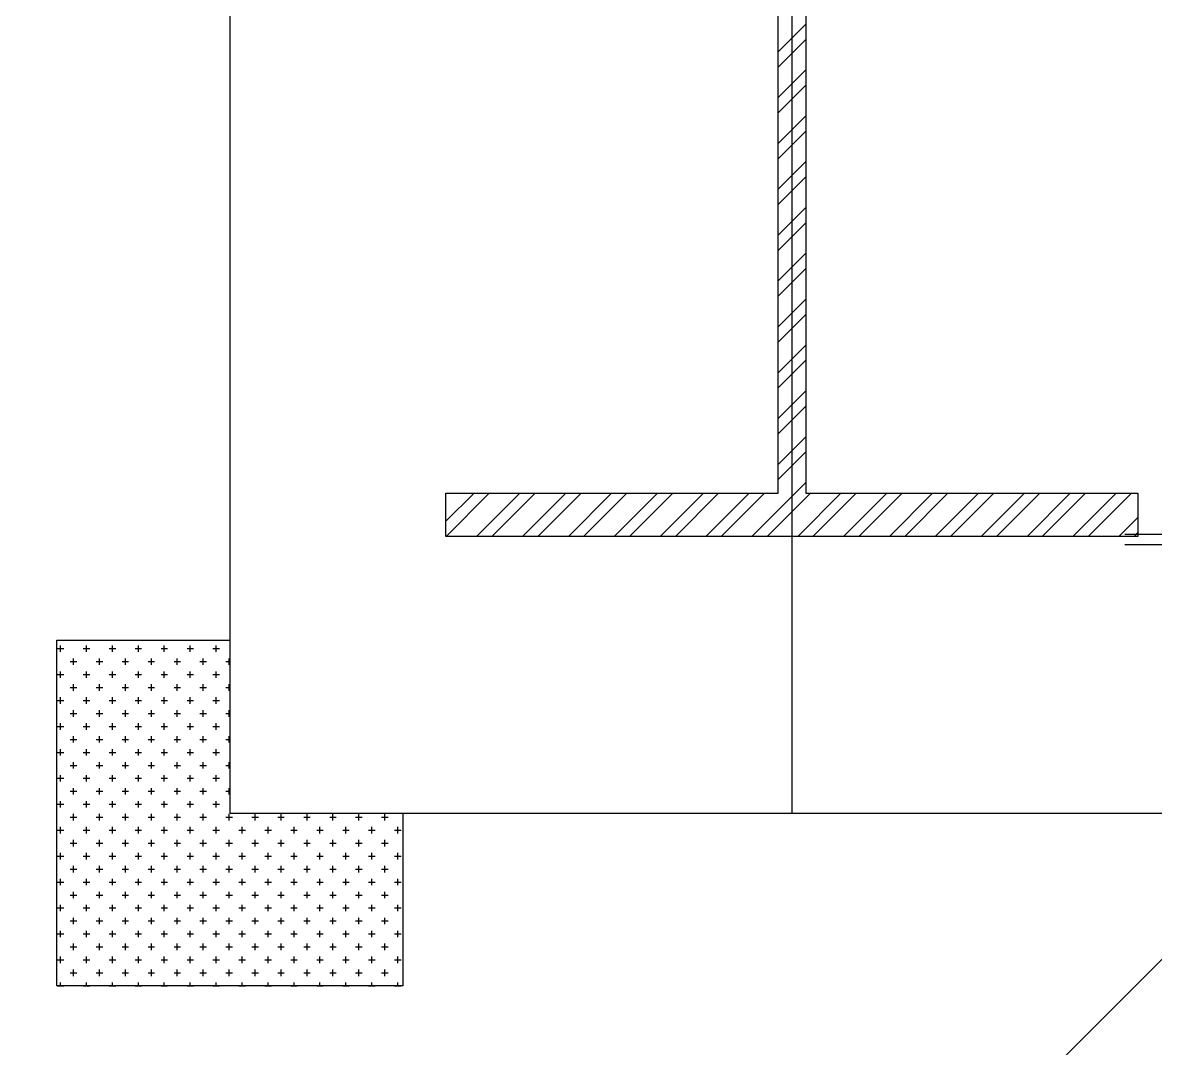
# Model space of a CAD drawing. Extents: x -40736 to 367926, y -65544 to 37405.
# Drawn here: x 347346.8 to 347412.3, y -51402.9 to -51343.6 of the extents above; entities that cross this region are included whole.
import ezdxf

# ---------------------------------------------------------------- set-up
doc = ezdxf.new("R2010")
doc.units = 0
doc.header["$LTSCALE"] = 600
doc.header["$MEASUREMENT"] = 0
doc.linetypes.add('CENTER2', pattern=[1.125, 0.75, -0.125, 0.125, -0.125])
doc.layers.add('底圖', color=253, linetype='CONTINUOUS')

msp = doc.modelspace()

# ---------------------------------------------------------------- linework, layer by layer
at = {"layer": '底圖', "linetype": 'CENTER2'}
for p, q in [((347358.78957, -51297.33166), (347358.78957, -51389.33166)), ((347391.28957, -51297.33166), (347391.28957, -51389.33166)), ((346423.78957, -52386.69214), (347501.15004, -51309.33166)), ((347390.48957, -51370.83166), (347390.48957, -51315.83166)), ((347392.08957, -51315.83166), (347392.08957, -51370.83166)), ((347390.48957, -51345.30107), (347392.08957, -51343.70107)), ((347390.48957, -51346.18495), (347392.08957, -51344.58495)), ((347390.48957, -51347.95272), (347392.08957, -51346.35272)), ((347390.48957, -51348.8366), (347392.08957, -51347.2366)), ((347390.48957, -51350.60437), (347392.08957, -51349.00437)), ((347390.48957, -51351.48825), (347392.08957, -51349.88825)), ((347390.48957, -51353.25602), (347392.08957, -51351.65602)), ((347390.48957, -51354.1399), (347392.08957, -51352.5399)), ((347390.48957, -51355.90767), (347392.08957, -51354.30767)), ((347390.48957, -51356.79155), (347392.08957, -51355.19155)), ((347390.48957, -51358.55932), (347392.08957, -51356.95932)), ((347390.48957, -51359.4432), (347392.08957, -51357.8432)), ((347390.48957, -51361.21097), (347392.08957, -51359.61097)), ((347390.48957, -51362.09485), (347392.08957, -51360.49485)), ((347390.48957, -51363.86262), (347392.08957, -51362.26262)), ((347390.48957, -51364.74651), (347392.08957, -51363.14651)), ((347390.48957, -51366.51427), (347392.08957, -51364.91427)), ((347390.48957, -51367.39816), (347392.08957, -51365.79816)), ((347390.48957, -51369.16592), (347392.08957, -51367.56592)), ((347390.48957, -51370.04981), (347392.08957, -51368.44981)), ((347388.97548, -51373.33166), (347392.08957, -51370.21757)), ((347371.28957, -51372.45602), (347372.91392, -51370.83166)), ((347371.28957, -51373.33166), (347371.28957, -51370.83166)), ((347371.28957, -51370.83166), (347390.48957, -51370.83166)), ((347371.29781, -51373.33166), (347373.79781, -51370.83166)), ((347373.06557, -51373.33166), (347375.56557, -51370.83166)), ((347373.94946, -51373.33166), (347376.44946, -51370.83166)), ((347375.71722, -51373.33166), (347378.21722, -51370.83166)), ((347376.60111, -51373.33166), (347379.10111, -51370.83166)), ((347378.36887, -51373.33166), (347380.86887, -51370.83166)), ((347379.25276, -51373.33166), (347381.75276, -51370.83166)), ((347381.02052, -51373.33166), (347383.52052, -51370.83166)), ((347381.90441, -51373.33166), (347384.40441, -51370.83166)), ((347383.67217, -51373.33166), (347386.17217, -51370.83166)), ((347384.55606, -51373.33166), (347387.05606, -51370.83166)), ((347386.32383, -51373.33166), (347388.82383, -51370.83166)), ((347387.20771, -51373.33166), (347389.70771, -51370.83166)), ((347389.85936, -51373.33166), (347392.35936, -51370.83166)), ((347391.62713, -51373.33166), (347394.12713, -51370.83166)), ((347392.08957, -51370.83166), (347411.28957, -51370.83166)), ((347392.51101, -51373.33166), (347395.01101, -51370.83166)), ((347394.27878, -51373.33166), (347396.77878, -51370.83166)), ((347395.16266, -51373.33166), (347397.66266, -51370.83166)), ((347396.93043, -51373.33166), (347399.43043, -51370.83166)), ((347397.81431, -51373.33166), (347400.31431, -51370.83166)), ((347399.58208, -51373.33166), (347402.08208, -51370.83166)), ((347400.46596, -51373.33166), (347402.96596, -51370.83166)), ((347402.23373, -51373.33166), (347404.73373, -51370.83166)), ((347403.11761, -51373.33166), (347405.61761, -51370.83166)), ((347404.88538, -51373.33166), (347407.38538, -51370.83166)), ((347405.76926, -51373.33166), (347408.26926, -51370.83166)), ((347407.53703, -51373.33166), (347410.03703, -51370.83166)), ((347408.42091, -51373.33166), (347410.92091, -51370.83166)), ((347411.28957, -51370.83166), (347411.28957, -51373.33166)), ((347410.18868, -51373.33166), (347411.28957, -51372.23078)), ((347411.07256, -51373.33166), (347411.28957, -51373.11466)), ((347411.28957, -51373.33166), (347371.28957, -51373.33166)), ((347410.54225, -51373.19982), (347423.04225, -51373.19982)), ((347410.54225, -51373.79982), (347423.04225, -51373.79982)), ((347348.78957, -51399.33166), (347348.78957, -51379.33166)), ((347348.78957, -51379.33166), (347358.78957, -51379.33166)), ((347349.00925, -51380.01262), (347349.00925, -51379.63762)), ((347350.50925, -51380.01262), (347350.50925, -51379.63762)), ((347352.00925, -51380.01262), (347352.00925, -51379.63762)), ((347353.50925, -51380.01262), (347353.50925, -51379.63762)), ((347355.00925, -51380.01262), (347355.00925, -51379.63762)), ((347356.50925, -51380.01262), (347356.50925, -51379.63762)), ((347358.00925, -51380.01262), (347358.00925, -51379.63762)), ((347358.78957, -51379.33166), (347358.78957, -51389.33166)), ((347348.82175, -51379.82512), (347349.19675, -51379.82512)), ((347350.32175, -51379.82512), (347350.69675, -51379.82512)), ((347351.82175, -51379.82512), (347352.19675, -51379.82512)), ((347353.32175, -51379.82512), (347353.69675, -51379.82512)), ((347354.82175, -51379.82512), (347355.19675, -51379.82512)), ((347356.32175, -51379.82512), (347356.69675, -51379.82512)), ((347357.82175, -51379.82512), (347358.19675, -51379.82512)), ((347349.57175, -51380.57512), (347349.94675, -51380.57512)), ((347349.75925, -51380.76262), (347349.75925, -51380.38762)), ((347351.07175, -51380.57512), (347351.44675, -51380.57512)), ((347351.25925, -51380.76262), (347351.25925, -51380.38762)), ((347352.57175, -51380.57512), (347352.94675, -51380.57512)), ((347352.75925, -51380.76262), (347352.75925, -51380.38762)), ((347354.07175, -51380.57512), (347354.44675, -51380.57512)), ((347354.25925, -51380.76262), (347354.25925, -51380.38762)), ((347355.57175, -51380.57512), (347355.94675, -51380.57512)), ((347355.75925, -51380.76262), (347355.75925, -51380.38762)), ((347357.07175, -51380.57512), (347357.44675, -51380.57512)), ((347357.25925, -51380.76262), (347357.25925, -51380.38762)), ((347358.57175, -51380.57512), (347358.78957, -51380.57512)), ((347358.75925, -51380.76262), (347358.75925, -51380.38762)), ((347348.82175, -51381.32512), (347349.19675, -51381.32512)), ((347349.00925, -51381.51262), (347349.00925, -51381.13762)), ((347350.32175, -51381.32512), (347350.69675, -51381.32512)), ((347350.50925, -51381.51262), (347350.50925, -51381.13762)), ((347351.82175, -51381.32512), (347352.19675, -51381.32512)), ((347352.00925, -51381.51262), (347352.00925, -51381.13762)), ((347353.32175, -51381.32512), (347353.69675, -51381.32512)), ((347353.50925, -51381.51262), (347353.50925, -51381.13762)), ((347354.82175, -51381.32512), (347355.19675, -51381.32512)), ((347355.00925, -51381.51262), (347355.00925, -51381.13762)), ((347356.32175, -51381.32512), (347356.69675, -51381.32512)), ((347356.50925, -51381.51262), (347356.50925, -51381.13762)), ((347357.82175, -51381.32512), (347358.19675, -51381.32512)), ((347358.00925, -51381.51262), (347358.00925, -51381.13762)), ((347349.57175, -51382.07512), (347349.94675, -51382.07512)), ((347349.75925, -51382.26262), (347349.75925, -51381.88762)), ((347351.07175, -51382.07512), (347351.44675, -51382.07512)), ((347351.25925, -51382.26262), (347351.25925, -51381.88762)), ((347352.57175, -51382.07512), (347352.94675, -51382.07512)), ((347352.75925, -51382.26262), (347352.75925, -51381.88762)), ((347354.07175, -51382.07512), (347354.44675, -51382.07512)), ((347354.25925, -51382.26262), (347354.25925, -51381.88762)), ((347355.57175, -51382.07512), (347355.94675, -51382.07512)), ((347355.75925, -51382.26262), (347355.75925, -51381.88762)), ((347357.07175, -51382.07512), (347357.44675, -51382.07512)), ((347357.25925, -51382.26262), (347357.25925, -51381.88762)), ((347358.57175, -51382.07512), (347358.78957, -51382.07512)), ((347358.75925, -51382.26262), (347358.75925, -51381.88762)), ((347348.82175, -51382.82512), (347349.19675, -51382.82512)), ((347349.00925, -51383.01262), (347349.00925, -51382.63762)), ((347350.32175, -51382.82512), (347350.69675, -51382.82512)), ((347350.50925, -51383.01262), (347350.50925, -51382.63762)), ((347351.82175, -51382.82512), (347352.19675, -51382.82512)), ((347352.00925, -51383.01262), (347352.00925, -51382.63762)), ((347353.32175, -51382.82512), (347353.69675, -51382.82512)), ((347353.50925, -51383.01262), (347353.50925, -51382.63762)), ((347354.82175, -51382.82512), (347355.19675, -51382.82512)), ((347355.00925, -51383.01262), (347355.00925, -51382.63762)), ((347356.32175, -51382.82512), (347356.69675, -51382.82512)), ((347356.50925, -51383.01262), (347356.50925, -51382.63762)), ((347357.82175, -51382.82512), (347358.19675, -51382.82512)), ((347358.00925, -51383.01262), (347358.00925, -51382.63762)), ((347349.57175, -51383.57512), (347349.94675, -51383.57512)), ((347349.75925, -51383.76262), (347349.75925, -51383.38762)), ((347351.07175, -51383.57512), (347351.44675, -51383.57512)), ((347351.25925, -51383.76262), (347351.25925, -51383.38762)), ((347352.57175, -51383.57512), (347352.94675, -51383.57512)), ((347352.75925, -51383.76262), (347352.75925, -51383.38762)), ((347354.07175, -51383.57512), (347354.44675, -51383.57512)), ((347354.25925, -51383.76262), (347354.25925, -51383.38762)), ((347355.57175, -51383.57512), (347355.94675, -51383.57512)), ((347355.75925, -51383.76262), (347355.75925, -51383.38762)), ((347357.07175, -51383.57512), (347357.44675, -51383.57512)), ((347357.25925, -51383.76262), (347357.25925, -51383.38762)), ((347358.57175, -51383.57512), (347358.78957, -51383.57512)), ((347358.75925, -51383.76262), (347358.75925, -51383.38762)), ((347349.00925, -51384.51262), (347349.00925, -51384.13762)), ((347350.50925, -51384.51262), (347350.50925, -51384.13762)), ((347352.00925, -51384.51262), (347352.00925, -51384.13762)), ((347353.50925, -51384.51262), (347353.50925, -51384.13762)), ((347355.00925, -51384.51262), (347355.00925, -51384.13762)), ((347356.50925, -51384.51262), (347356.50925, -51384.13762)), ((347358.00925, -51384.51262), (347358.00925, -51384.13762)), ((347348.82175, -51384.32512), (347349.19675, -51384.32512)), ((347349.75925, -51385.26262), (347349.75925, -51384.88762)), ((347350.32175, -51384.32512), (347350.69675, -51384.32512)), ((347351.25925, -51385.26262), (347351.25925, -51384.88762)), ((347351.82175, -51384.32512), (347352.19675, -51384.32512)), ((347352.75925, -51385.26262), (347352.75925, -51384.88762)), ((347353.32175, -51384.32512), (347353.69675, -51384.32512)), ((347354.25925, -51385.26262), (347354.25925, -51384.88762)), ((347354.82175, -51384.32512), (347355.19675, -51384.32512)), ((347355.75925, -51385.26262), (347355.75925, -51384.88762)), ((347356.32175, -51384.32512), (347356.69675, -51384.32512)), ((347357.25925, -51385.26262), (347357.25925, -51384.88762)), ((347357.82175, -51384.32512), (347358.19675, -51384.32512)), ((347358.75925, -51385.26262), (347358.75925, -51384.88762)), ((347349.57175, -51385.07512), (347349.94675, -51385.07512)), ((347351.07175, -51385.07512), (347351.44675, -51385.07512)), ((347352.57175, -51385.07512), (347352.94675, -51385.07512)), ((347354.07175, -51385.07512), (347354.44675, -51385.07512)), ((347355.57175, -51385.07512), (347355.94675, -51385.07512)), ((347357.07175, -51385.07512), (347357.44675, -51385.07512)), ((347358.57175, -51385.07512), (347358.78957, -51385.07512)), ((347348.82175, -51385.82512), (347349.19675, -51385.82512)), ((347349.00925, -51386.01262), (347349.00925, -51385.63762)), ((347350.32175, -51385.82512), (347350.69675, -51385.82512)), ((347350.50925, -51386.01262), (347350.50925, -51385.63762)), ((347351.82175, -51385.82512), (347352.19675, -51385.82512)), ((347352.00925, -51386.01262), (347352.00925, -51385.63762)), ((347353.32175, -51385.82512), (347353.69675, -51385.82512)), ((347353.50925, -51386.01262), (347353.50925, -51385.63762)), ((347354.82175, -51385.82512), (347355.19675, -51385.82512)), ((347355.00925, -51386.01262), (347355.00925, -51385.63762)), ((347356.32175, -51385.82512), (347356.69675, -51385.82512)), ((347356.50925, -51386.01262), (347356.50925, -51385.63762)), ((347357.82175, -51385.82512), (347358.19675, -51385.82512)), ((347358.00925, -51386.01262), (347358.00925, -51385.63762)), ((347349.57175, -51386.57512), (347349.94675, -51386.57512)), ((347349.75925, -51386.76262), (347349.75925, -51386.38762)), ((347351.07175, -51386.57512), (347351.44675, -51386.57512)), ((347351.25925, -51386.76262), (347351.25925, -51386.38762)), ((347352.57175, -51386.57512), (347352.94675, -51386.57512)), ((347352.75925, -51386.76262), (347352.75925, -51386.38762)), ((347354.07175, -51386.57512), (347354.44675, -51386.57512)), ((347354.25925, -51386.76262), (347354.25925, -51386.38762)), ((347355.57175, -51386.57512), (347355.94675, -51386.57512)), ((347355.75925, -51386.76262), (347355.75925, -51386.38762)), ((347357.07175, -51386.57512), (347357.44675, -51386.57512)), ((347357.25925, -51386.76262), (347357.25925, -51386.38762)), ((347358.57175, -51386.57512), (347358.78957, -51386.57512)), ((347358.75925, -51386.76262), (347358.75925, -51386.38762)), ((347348.82175, -51387.32512), (347349.19675, -51387.32512)), ((347349.00925, -51387.51262), (347349.00925, -51387.13762)), ((347350.32175, -51387.32512), (347350.69675, -51387.32512)), ((347350.50925, -51387.51262), (347350.50925, -51387.13762)), ((347351.82175, -51387.32512), (347352.19675, -51387.32512)), ((347352.00925, -51387.51262), (347352.00925, -51387.13762)), ((347353.32175, -51387.32512), (347353.69675, -51387.32512)), ((347353.50925, -51387.51262), (347353.50925, -51387.13762)), ((347354.82175, -51387.32512), (347355.19675, -51387.32512)), ((347355.00925, -51387.51262), (347355.00925, -51387.13762)), ((347356.32175, -51387.32512), (347356.69675, -51387.32512)), ((347356.50925, -51387.51262), (347356.50925, -51387.13762)), ((347357.82175, -51387.32512), (347358.19675, -51387.32512)), ((347358.00925, -51387.51262), (347358.00925, -51387.13762)), ((347349.57175, -51388.07512), (347349.94675, -51388.07512)), ((347349.75925, -51388.26262), (347349.75925, -51387.88762)), ((347351.07175, -51388.07512), (347351.44675, -51388.07512)), ((347351.25925, -51388.26262), (347351.25925, -51387.88762)), ((347352.57175, -51388.07512), (347352.94675, -51388.07512)), ((347352.75925, -51388.26262), (347352.75925, -51387.88762)), ((347354.07175, -51388.07512), (347354.44675, -51388.07512)), ((347354.25925, -51388.26262), (347354.25925, -51387.88762)), ((347355.57175, -51388.07512), (347355.94675, -51388.07512)), ((347355.75925, -51388.26262), (347355.75925, -51387.88762)), ((347357.07175, -51388.07512), (347357.44675, -51388.07512)), ((347357.25925, -51388.26262), (347357.25925, -51387.88762)), ((347358.57175, -51388.07512), (347358.78957, -51388.07512)), ((347358.75925, -51388.26262), (347358.75925, -51387.88762)), ((347348.82175, -51388.82512), (347349.19675, -51388.82512)), ((347349.00925, -51389.01262), (347349.00925, -51388.63762)), ((347350.32175, -51388.82512), (347350.69675, -51388.82512)), ((347350.50925, -51389.01262), (347350.50925, -51388.63762)), ((347351.82175, -51388.82512), (347352.19675, -51388.82512)), ((347352.00925, -51389.01262), (347352.00925, -51388.63762)), ((347353.32175, -51388.82512), (347353.69675, -51388.82512)), ((347353.50925, -51389.01262), (347353.50925, -51388.63762)), ((347354.82175, -51388.82512), (347355.19675, -51388.82512)), ((347355.00925, -51389.01262), (347355.00925, -51388.63762)), ((347356.32175, -51388.82512), (347356.69675, -51388.82512)), ((347356.50925, -51389.01262), (347356.50925, -51388.63762)), ((347357.82175, -51388.82512), (347358.19675, -51388.82512)), ((347358.00925, -51389.01262), (347358.00925, -51388.63762)), ((347349.75925, -51389.76262), (347349.75925, -51389.38762)), ((347351.25925, -51389.76262), (347351.25925, -51389.38762)), ((347352.75925, -51389.76262), (347352.75925, -51389.38762)), ((347354.25925, -51389.76262), (347354.25925, -51389.38762)), ((347355.75925, -51389.76262), (347355.75925, -51389.38762)), ((347357.25925, -51389.76262), (347357.25925, -51389.38762)), ((347358.75925, -51389.76262), (347358.75925, -51389.38762)), ((347358.78957, -51389.33166), (347368.78957, -51389.33166)), ((347358.78957, -51389.33166), (347423.78957, -51389.33166)), ((347360.25925, -51389.76262), (347360.25925, -51389.38762)), ((347361.75925, -51389.76262), (347361.75925, -51389.38762)), ((347363.25925, -51389.76262), (347363.25925, -51389.38762)), ((347364.75925, -51389.76262), (347364.75925, -51389.38762)), ((347366.25925, -51389.76262), (347366.25925, -51389.38762)), ((347367.75925, -51389.76262), (347367.75925, -51389.38762)), ((347368.78957, -51389.33166), (347368.78957, -51399.33166)), ((347349.00925, -51390.51262), (347349.00925, -51390.13762)), ((347349.57175, -51389.57512), (347349.94675, -51389.57512)), ((347350.50925, -51390.51262), (347350.50925, -51390.13762)), ((347351.07175, -51389.57512), (347351.44675, -51389.57512)), ((347352.00925, -51390.51262), (347352.00925, -51390.13762)), ((347352.57175, -51389.57512), (347352.94675, -51389.57512)), ((347353.50925, -51390.51262), (347353.50925, -51390.13762)), ((347354.07175, -51389.57512), (347354.44675, -51389.57512)), ((347355.00925, -51390.51262), (347355.00925, -51390.13762)), ((347355.57175, -51389.57512), (347355.94675, -51389.57512)), ((347356.50925, -51390.51262), (347356.50925, -51390.13762)), ((347357.07175, -51389.57512), (347357.44675, -51389.57512)), ((347358.00925, -51390.51262), (347358.00925, -51390.13762)), ((347358.57175, -51389.57512), (347358.94675, -51389.57512)), ((347359.50925, -51390.51262), (347359.50925, -51390.13762)), ((347360.07175, -51389.57512), (347360.44675, -51389.57512)), ((347361.00925, -51390.51262), (347361.00925, -51390.13762)), ((347361.57175, -51389.57512), (347361.94675, -51389.57512)), ((347362.50925, -51390.51262), (347362.50925, -51390.13762)), ((347363.07175, -51389.57512), (347363.44675, -51389.57512)), ((347364.00925, -51390.51262), (347364.00925, -51390.13762)), ((347364.57175, -51389.57512), (347364.94675, -51389.57512)), ((347365.50925, -51390.51262), (347365.50925, -51390.13762)), ((347366.07175, -51389.57512), (347366.44675, -51389.57512)), ((347367.00925, -51390.51262), (347367.00925, -51390.13762)), ((347367.57175, -51389.57512), (347367.94675, -51389.57512)), ((347368.50925, -51390.51262), (347368.50925, -51390.13762)), ((347348.82175, -51390.32512), (347349.19675, -51390.32512)), ((347350.32175, -51390.32512), (347350.69675, -51390.32512)), ((347351.82175, -51390.32512), (347352.19675, -51390.32512)), ((347353.32175, -51390.32512), (347353.69675, -51390.32512)), ((347354.82175, -51390.32512), (347355.19675, -51390.32512)), ((347356.32175, -51390.32512), (347356.69675, -51390.32512)), ((347357.82175, -51390.32512), (347358.19675, -51390.32512)), ((347359.32175, -51390.32512), (347359.69675, -51390.32512)), ((347360.82175, -51390.32512), (347361.19675, -51390.32512)), ((347362.32175, -51390.32512), (347362.69675, -51390.32512)), ((347363.82175, -51390.32512), (347364.19675, -51390.32512)), ((347365.32175, -51390.32512), (347365.69675, -51390.32512)), ((347366.82175, -51390.32512), (347367.19675, -51390.32512)), ((347368.32175, -51390.32512), (347368.69675, -51390.32512)), ((347349.57175, -51391.07512), (347349.94675, -51391.07512)), ((347349.75925, -51391.26262), (347349.75925, -51390.88762)), ((347351.07175, -51391.07512), (347351.44675, -51391.07512)), ((347351.25925, -51391.26262), (347351.25925, -51390.88762)), ((347352.57175, -51391.07512), (347352.94675, -51391.07512)), ((347352.75925, -51391.26262), (347352.75925, -51390.88762)), ((347354.07175, -51391.07512), (347354.44675, -51391.07512)), ((347354.25925, -51391.26262), (347354.25925, -51390.88762)), ((347355.57175, -51391.07512), (347355.94675, -51391.07512)), ((347355.75925, -51391.26262), (347355.75925, -51390.88762)), ((347357.07175, -51391.07512), (347357.44675, -51391.07512)), ((347357.25925, -51391.26262), (347357.25925, -51390.88762)), ((347358.57175, -51391.07512), (347358.94675, -51391.07512)), ((347358.75925, -51391.26262), (347358.75925, -51390.88762)), ((347360.07175, -51391.07512), (347360.44675, -51391.07512)), ((347360.25925, -51391.26262), (347360.25925, -51390.88762)), ((347361.57175, -51391.07512), (347361.94675, -51391.07512)), ((347361.75925, -51391.26262), (347361.75925, -51390.88762)), ((347363.07175, -51391.07512), (347363.44675, -51391.07512)), ((347363.25925, -51391.26262), (347363.25925, -51390.88762)), ((347364.57175, -51391.07512), (347364.94675, -51391.07512)), ((347364.75925, -51391.26262), (347364.75925, -51390.88762)), ((347366.07175, -51391.07512), (347366.44675, -51391.07512)), ((347366.25925, -51391.26262), (347366.25925, -51390.88762)), ((347367.57175, -51391.07512), (347367.94675, -51391.07512)), ((347367.75925, -51391.26262), (347367.75925, -51390.88762)), ((347348.82175, -51391.82512), (347349.19675, -51391.82512)), ((347349.00925, -51392.01262), (347349.00925, -51391.63762)), ((347350.32175, -51391.82512), (347350.69675, -51391.82512)), ((347350.50925, -51392.01262), (347350.50925, -51391.63762)), ((347351.82175, -51391.82512), (347352.19675, -51391.82512)), ((347352.00925, -51392.01262), (347352.00925, -51391.63762)), ((347353.32175, -51391.82512), (347353.69675, -51391.82512)), ((347353.50925, -51392.01262), (347353.50925, -51391.63762)), ((347354.82175, -51391.82512), (347355.19675, -51391.82512)), ((347355.00925, -51392.01262), (347355.00925, -51391.63762)), ((347356.32175, -51391.82512), (347356.69675, -51391.82512)), ((347356.50925, -51392.01262), (347356.50925, -51391.63762)), ((347357.82175, -51391.82512), (347358.19675, -51391.82512)), ((347358.00925, -51392.01262), (347358.00925, -51391.63762)), ((347359.32175, -51391.82512), (347359.69675, -51391.82512)), ((347359.50925, -51392.01262), (347359.50925, -51391.63762)), ((347360.82175, -51391.82512), (347361.19675, -51391.82512)), ((347361.00925, -51392.01262), (347361.00925, -51391.63762)), ((347362.32175, -51391.82512), (347362.69675, -51391.82512)), ((347362.50925, -51392.01262), (347362.50925, -51391.63762)), ((347363.82175, -51391.82512), (347364.19675, -51391.82512)), ((347364.00925, -51392.01262), (347364.00925, -51391.63762)), ((347365.32175, -51391.82512), (347365.69675, -51391.82512)), ((347365.50925, -51392.01262), (347365.50925, -51391.63762)), ((347366.82175, -51391.82512), (347367.19675, -51391.82512)), ((347367.00925, -51392.01262), (347367.00925, -51391.63762)), ((347368.32175, -51391.82512), (347368.69675, -51391.82512)), ((347368.50925, -51392.01262), (347368.50925, -51391.63762)), ((347349.57175, -51392.57512), (347349.94675, -51392.57512)), ((347349.75925, -51392.76262), (347349.75925, -51392.38762)), ((347351.07175, -51392.57512), (347351.44675, -51392.57512)), ((347351.25925, -51392.76262), (347351.25925, -51392.38762)), ((347352.57175, -51392.57512), (347352.94675, -51392.57512)), ((347352.75925, -51392.76262), (347352.75925, -51392.38762)), ((347354.07175, -51392.57512), (347354.44675, -51392.57512)), ((347354.25925, -51392.76262), (347354.25925, -51392.38762)), ((347355.57175, -51392.57512), (347355.94675, -51392.57512)), ((347355.75925, -51392.76262), (347355.75925, -51392.38762)), ((347357.07175, -51392.57512), (347357.44675, -51392.57512)), ((347357.25925, -51392.76262), (347357.25925, -51392.38762)), ((347358.57175, -51392.57512), (347358.94675, -51392.57512)), ((347358.75925, -51392.76262), (347358.75925, -51392.38762)), ((347360.07175, -51392.57512), (347360.44675, -51392.57512)), ((347360.25925, -51392.76262), (347360.25925, -51392.38762)), ((347361.57175, -51392.57512), (347361.94675, -51392.57512)), ((347361.75925, -51392.76262), (347361.75925, -51392.38762)), ((347363.07175, -51392.57512), (347363.44675, -51392.57512)), ((347363.25925, -51392.76262), (347363.25925, -51392.38762)), ((347364.57175, -51392.57512), (347364.94675, -51392.57512)), ((347364.75925, -51392.76262), (347364.75925, -51392.38762)), ((347366.07175, -51392.57512), (347366.44675, -51392.57512)), ((347366.25925, -51392.76262), (347366.25925, -51392.38762)), ((347367.57175, -51392.57512), (347367.94675, -51392.57512)), ((347367.75925, -51392.76262), (347367.75925, -51392.38762)), ((347348.82175, -51393.32512), (347349.19675, -51393.32512)), ((347349.00925, -51393.51262), (347349.00925, -51393.13762)), ((347350.32175, -51393.32512), (347350.69675, -51393.32512)), ((347350.50925, -51393.51262), (347350.50925, -51393.13762)), ((347351.82175, -51393.32512), (347352.19675, -51393.32512)), ((347352.00925, -51393.51262), (347352.00925, -51393.13762)), ((347353.32175, -51393.32512), (347353.69675, -51393.32512)), ((347353.50925, -51393.51262), (347353.50925, -51393.13762)), ((347354.82175, -51393.32512), (347355.19675, -51393.32512)), ((347355.00925, -51393.51262), (347355.00925, -51393.13762)), ((347356.32175, -51393.32512), (347356.69675, -51393.32512)), ((347356.50925, -51393.51262), (347356.50925, -51393.13762)), ((347357.82175, -51393.32512), (347358.19675, -51393.32512)), ((347358.00925, -51393.51262), (347358.00925, -51393.13762)), ((347359.32175, -51393.32512), (347359.69675, -51393.32512)), ((347359.50925, -51393.51262), (347359.50925, -51393.13762)), ((347360.82175, -51393.32512), (347361.19675, -51393.32512)), ((347361.00925, -51393.51262), (347361.00925, -51393.13762)), ((347362.32175, -51393.32512), (347362.69675, -51393.32512)), ((347362.50925, -51393.51262), (347362.50925, -51393.13762)), ((347363.82175, -51393.32512), (347364.19675, -51393.32512)), ((347364.00925, -51393.51262), (347364.00925, -51393.13762)), ((347365.32175, -51393.32512), (347365.69675, -51393.32512)), ((347365.50925, -51393.51262), (347365.50925, -51393.13762)), ((347366.82175, -51393.32512), (347367.19675, -51393.32512)), ((347367.00925, -51393.51262), (347367.00925, -51393.13762)), ((347368.32175, -51393.32512), (347368.69675, -51393.32512)), ((347368.50925, -51393.51262), (347368.50925, -51393.13762)), ((347349.75925, -51394.26262), (347349.75925, -51393.88762)), ((347351.25925, -51394.26262), (347351.25925, -51393.88762)), ((347352.75925, -51394.26262), (347352.75925, -51393.88762)), ((347354.25925, -51394.26262), (347354.25925, -51393.88762)), ((347355.75925, -51394.26262), (347355.75925, -51393.88762)), ((347357.25925, -51394.26262), (347357.25925, -51393.88762)), ((347358.75925, -51394.26262), (347358.75925, -51393.88762)), ((347360.25925, -51394.26262), (347360.25925, -51393.88762)), ((347361.75925, -51394.26262), (347361.75925, -51393.88762)), ((347363.25925, -51394.26262), (347363.25925, -51393.88762)), ((347364.75925, -51394.26262), (347364.75925, -51393.88762)), ((347366.25925, -51394.26262), (347366.25925, -51393.88762)), ((347367.75925, -51394.26262), (347367.75925, -51393.88762)), ((347349.00925, -51395.01262), (347349.00925, -51394.63762)), ((347349.57175, -51394.07512), (347349.94675, -51394.07512)), ((347350.50925, -51395.01262), (347350.50925, -51394.63762)), ((347351.07175, -51394.07512), (347351.44675, -51394.07512)), ((347352.00925, -51395.01262), (347352.00925, -51394.63762)), ((347352.57175, -51394.07512), (347352.94675, -51394.07512)), ((347353.50925, -51395.01262), (347353.50925, -51394.63762)), ((347354.07175, -51394.07512), (347354.44675, -51394.07512)), ((347355.00925, -51395.01262), (347355.00925, -51394.63762)), ((347355.57175, -51394.07512), (347355.94675, -51394.07512)), ((347356.50925, -51395.01262), (347356.50925, -51394.63762)), ((347357.07175, -51394.07512), (347357.44675, -51394.07512)), ((347358.00925, -51395.01262), (347358.00925, -51394.63762)), ((347358.57175, -51394.07512), (347358.94675, -51394.07512)), ((347359.50925, -51395.01262), (347359.50925, -51394.63762)), ((347360.07175, -51394.07512), (347360.44675, -51394.07512)), ((347361.00925, -51395.01262), (347361.00925, -51394.63762)), ((347361.57175, -51394.07512), (347361.94675, -51394.07512)), ((347362.50925, -51395.01262), (347362.50925, -51394.63762)), ((347363.07175, -51394.07512), (347363.44675, -51394.07512)), ((347364.00925, -51395.01262), (347364.00925, -51394.63762)), ((347364.57175, -51394.07512), (347364.94675, -51394.07512)), ((347365.50925, -51395.01262), (347365.50925, -51394.63762)), ((347366.07175, -51394.07512), (347366.44675, -51394.07512)), ((347367.00925, -51395.01262), (347367.00925, -51394.63762)), ((347367.57175, -51394.07512), (347367.94675, -51394.07512)), ((347368.50925, -51395.01262), (347368.50925, -51394.63762)), ((347348.82175, -51394.82512), (347349.19675, -51394.82512)), ((347350.32175, -51394.82512), (347350.69675, -51394.82512)), ((347351.82175, -51394.82512), (347352.19675, -51394.82512)), ((347353.32175, -51394.82512), (347353.69675, -51394.82512)), ((347354.82175, -51394.82512), (347355.19675, -51394.82512)), ((347356.32175, -51394.82512), (347356.69675, -51394.82512)), ((347357.82175, -51394.82512), (347358.19675, -51394.82512)), ((347359.32175, -51394.82512), (347359.69675, -51394.82512)), ((347360.82175, -51394.82512), (347361.19675, -51394.82512)), ((347362.32175, -51394.82512), (347362.69675, -51394.82512)), ((347363.82175, -51394.82512), (347364.19675, -51394.82512)), ((347365.32175, -51394.82512), (347365.69675, -51394.82512)), ((347366.82175, -51394.82512), (347367.19675, -51394.82512)), ((347368.32175, -51394.82512), (347368.69675, -51394.82512)), ((347349.57175, -51395.57512), (347349.94675, -51395.57512)), ((347349.75925, -51395.76262), (347349.75925, -51395.38762)), ((347351.07175, -51395.57512), (347351.44675, -51395.57512)), ((347351.25925, -51395.76262), (347351.25925, -51395.38762)), ((347352.57175, -51395.57512), (347352.94675, -51395.57512)), ((347352.75925, -51395.76262), (347352.75925, -51395.38762)), ((347354.07175, -51395.57512), (347354.44675, -51395.57512)), ((347354.25925, -51395.76262), (347354.25925, -51395.38762)), ((347355.57175, -51395.57512), (347355.94675, -51395.57512)), ((347355.75925, -51395.76262), (347355.75925, -51395.38762)), ((347357.07175, -51395.57512), (347357.44675, -51395.57512)), ((347357.25925, -51395.76262), (347357.25925, -51395.38762)), ((347358.57175, -51395.57512), (347358.94675, -51395.57512)), ((347358.75925, -51395.76262), (347358.75925, -51395.38762)), ((347360.07175, -51395.57512), (347360.44675, -51395.57512)), ((347360.25925, -51395.76262), (347360.25925, -51395.38762)), ((347361.57175, -51395.57512), (347361.94675, -51395.57512)), ((347361.75925, -51395.76262), (347361.75925, -51395.38762)), ((347363.07175, -51395.57512), (347363.44675, -51395.57512)), ((347363.25925, -51395.76262), (347363.25925, -51395.38762)), ((347364.57175, -51395.57512), (347364.94675, -51395.57512)), ((347364.75925, -51395.76262), (347364.75925, -51395.38762)), ((347366.07175, -51395.57512), (347366.44675, -51395.57512)), ((347366.25925, -51395.76262), (347366.25925, -51395.38762)), ((347367.57175, -51395.57512), (347367.94675, -51395.57512)), ((347367.75925, -51395.76262), (347367.75925, -51395.38762)), ((347348.82175, -51396.32512), (347349.19675, -51396.32512)), ((347349.00925, -51396.51262), (347349.00925, -51396.13762)), ((347350.32175, -51396.32512), (347350.69675, -51396.32512)), ((347350.50925, -51396.51262), (347350.50925, -51396.13762)), ((347351.82175, -51396.32512), (347352.19675, -51396.32512)), ((347352.00925, -51396.51262), (347352.00925, -51396.13762)), ((347353.32175, -51396.32512), (347353.69675, -51396.32512)), ((347353.50925, -51396.51262), (347353.50925, -51396.13762)), ((347354.82175, -51396.32512), (347355.19675, -51396.32512)), ((347355.00925, -51396.51262), (347355.00925, -51396.13762)), ((347356.32175, -51396.32512), (347356.69675, -51396.32512)), ((347356.50925, -51396.51262), (347356.50925, -51396.13762)), ((347357.82175, -51396.32512), (347358.19675, -51396.32512)), ((347358.00925, -51396.51262), (347358.00925, -51396.13762)), ((347359.32175, -51396.32512), (347359.69675, -51396.32512)), ((347359.50925, -51396.51262), (347359.50925, -51396.13762)), ((347360.82175, -51396.32512), (347361.19675, -51396.32512)), ((347361.00925, -51396.51262), (347361.00925, -51396.13762)), ((347362.32175, -51396.32512), (347362.69675, -51396.32512)), ((347362.50925, -51396.51262), (347362.50925, -51396.13762)), ((347363.82175, -51396.32512), (347364.19675, -51396.32512)), ((347364.00925, -51396.51262), (347364.00925, -51396.13762)), ((347365.32175, -51396.32512), (347365.69675, -51396.32512)), ((347365.50925, -51396.51262), (347365.50925, -51396.13762)), ((347366.82175, -51396.32512), (347367.19675, -51396.32512)), ((347367.00925, -51396.51262), (347367.00925, -51396.13762)), ((347368.32175, -51396.32512), (347368.69675, -51396.32512)), ((347368.50925, -51396.51262), (347368.50925, -51396.13762)), ((347349.57175, -51397.07512), (347349.94675, -51397.07512)), ((347349.75925, -51397.26262), (347349.75925, -51396.88762)), ((347351.07175, -51397.07512), (347351.44675, -51397.07512)), ((347351.25925, -51397.26262), (347351.25925, -51396.88762)), ((347352.57175, -51397.07512), (347352.94675, -51397.07512)), ((347352.75925, -51397.26262), (347352.75925, -51396.88762)), ((347354.07175, -51397.07512), (347354.44675, -51397.07512)), ((347354.25925, -51397.26262), (347354.25925, -51396.88762)), ((347355.57175, -51397.07512), (347355.94675, -51397.07512)), ((347355.75925, -51397.26262), (347355.75925, -51396.88762)), ((347357.07175, -51397.07512), (347357.44675, -51397.07512)), ((347357.25925, -51397.26262), (347357.25925, -51396.88762)), ((347358.57175, -51397.07512), (347358.94675, -51397.07512)), ((347358.75925, -51397.26262), (347358.75925, -51396.88762)), ((347360.07175, -51397.07512), (347360.44675, -51397.07512)), ((347360.25925, -51397.26262), (347360.25925, -51396.88762)), ((347361.57175, -51397.07512), (347361.94675, -51397.07512)), ((347361.75925, -51397.26262), (347361.75925, -51396.88762)), ((347363.07175, -51397.07512), (347363.44675, -51397.07512)), ((347363.25925, -51397.26262), (347363.25925, -51396.88762)), ((347364.57175, -51397.07512), (347364.94675, -51397.07512)), ((347364.75925, -51397.26262), (347364.75925, -51396.88762)), ((347366.07175, -51397.07512), (347366.44675, -51397.07512)), ((347366.25925, -51397.26262), (347366.25925, -51396.88762)), ((347367.57175, -51397.07512), (347367.94675, -51397.07512)), ((347367.75925, -51397.26262), (347367.75925, -51396.88762)), ((347348.82175, -51397.82512), (347349.19675, -51397.82512)), ((347349.00925, -51398.01262), (347349.00925, -51397.63762)), ((347350.32175, -51397.82512), (347350.69675, -51397.82512)), ((347350.50925, -51398.01262), (347350.50925, -51397.63762)), ((347351.82175, -51397.82512), (347352.19675, -51397.82512)), ((347352.00925, -51398.01262), (347352.00925, -51397.63762)), ((347353.32175, -51397.82512), (347353.69675, -51397.82512)), ((347353.50925, -51398.01262), (347353.50925, -51397.63762)), ((347354.82175, -51397.82512), (347355.19675, -51397.82512)), ((347355.00925, -51398.01262), (347355.00925, -51397.63762)), ((347356.32175, -51397.82512), (347356.69675, -51397.82512)), ((347356.50925, -51398.01262), (347356.50925, -51397.63762)), ((347357.82175, -51397.82512), (347358.19675, -51397.82512)), ((347358.00925, -51398.01262), (347358.00925, -51397.63762)), ((347359.32175, -51397.82512), (347359.69675, -51397.82512)), ((347359.50925, -51398.01262), (347359.50925, -51397.63762)), ((347360.82175, -51397.82512), (347361.19675, -51397.82512)), ((347361.00925, -51398.01262), (347361.00925, -51397.63762)), ((347362.32175, -51397.82512), (347362.69675, -51397.82512)), ((347362.50925, -51398.01262), (347362.50925, -51397.63762)), ((347363.82175, -51397.82512), (347364.19675, -51397.82512)), ((347364.00925, -51398.01262), (347364.00925, -51397.63762)), ((347365.32175, -51397.82512), (347365.69675, -51397.82512)), ((347365.50925, -51398.01262), (347365.50925, -51397.63762)), ((347366.82175, -51397.82512), (347367.19675, -51397.82512)), ((347367.00925, -51398.01262), (347367.00925, -51397.63762)), ((347368.32175, -51397.82512), (347368.69675, -51397.82512)), ((347368.50925, -51398.01262), (347368.50925, -51397.63762)), ((347349.57175, -51398.57512), (347349.94675, -51398.57512)), ((347349.75925, -51398.76262), (347349.75925, -51398.38762)), ((347351.07175, -51398.57512), (347351.44675, -51398.57512)), ((347351.25925, -51398.76262), (347351.25925, -51398.38762)), ((347352.57175, -51398.57512), (347352.94675, -51398.57512)), ((347352.75925, -51398.76262), (347352.75925, -51398.38762)), ((347354.07175, -51398.57512), (347354.44675, -51398.57512)), ((347354.25925, -51398.76262), (347354.25925, -51398.38762)), ((347355.57175, -51398.57512), (347355.94675, -51398.57512)), ((347355.75925, -51398.76262), (347355.75925, -51398.38762)), ((347357.07175, -51398.57512), (347357.44675, -51398.57512)), ((347357.25925, -51398.76262), (347357.25925, -51398.38762)), ((347358.57175, -51398.57512), (347358.94675, -51398.57512)), ((347358.75925, -51398.76262), (347358.75925, -51398.38762)), ((347360.07175, -51398.57512), (347360.44675, -51398.57512)), ((347360.25925, -51398.76262), (347360.25925, -51398.38762)), ((347361.57175, -51398.57512), (347361.94675, -51398.57512)), ((347361.75925, -51398.76262), (347361.75925, -51398.38762)), ((347363.07175, -51398.57512), (347363.44675, -51398.57512)), ((347363.25925, -51398.76262), (347363.25925, -51398.38762)), ((347364.57175, -51398.57512), (347364.94675, -51398.57512)), ((347364.75925, -51398.76262), (347364.75925, -51398.38762)), ((347366.07175, -51398.57512), (347366.44675, -51398.57512)), ((347366.25925, -51398.76262), (347366.25925, -51398.38762)), ((347367.57175, -51398.57512), (347367.94675, -51398.57512)), ((347367.75925, -51398.76262), (347367.75925, -51398.38762)), ((347349.00925, -51399.33166), (347349.00925, -51399.13762)), ((347350.50925, -51399.33166), (347350.50925, -51399.13762)), ((347352.00925, -51399.33166), (347352.00925, -51399.13762)), ((347353.50925, -51399.33166), (347353.50925, -51399.13762)), ((347355.00925, -51399.33166), (347355.00925, -51399.13762)), ((347356.50925, -51399.33166), (347356.50925, -51399.13762)), ((347358.00925, -51399.33166), (347358.00925, -51399.13762)), ((347359.50925, -51399.33166), (347359.50925, -51399.13762)), ((347361.00925, -51399.33166), (347361.00925, -51399.13762)), ((347362.50925, -51399.33166), (347362.50925, -51399.13762)), ((347364.00925, -51399.33166), (347364.00925, -51399.13762)), ((347365.50925, -51399.33166), (347365.50925, -51399.13762)), ((347367.00925, -51399.33166), (347367.00925, -51399.13762)), ((347368.50925, -51399.33166), (347368.50925, -51399.13762)), ((347368.78957, -51399.33166), (347348.78957, -51399.33166)), ((347348.82175, -51399.32512), (347349.19675, -51399.32512)), ((347350.32175, -51399.32512), (347350.69675, -51399.32512)), ((347351.82175, -51399.32512), (347352.19675, -51399.32512)), ((347353.32175, -51399.32512), (347353.69675, -51399.32512)), ((347354.82175, -51399.32512), (347355.19675, -51399.32512)), ((347356.32175, -51399.32512), (347356.69675, -51399.32512)), ((347357.82175, -51399.32512), (347358.19675, -51399.32512)), ((347359.32175, -51399.32512), (347359.69675, -51399.32512)), ((347360.82175, -51399.32512), (347361.19675, -51399.32512)), ((347362.32175, -51399.32512), (347362.69675, -51399.32512)), ((347363.82175, -51399.32512), (347364.19675, -51399.32512)), ((347365.32175, -51399.32512), (347365.69675, -51399.32512)), ((347366.82175, -51399.32512), (347367.19675, -51399.32512)), ((347368.32175, -51399.32512), (347368.69675, -51399.32512))]:
    msp.add_line(p, q, dxfattribs=at)

doc.saveas('drawing.dxf')
